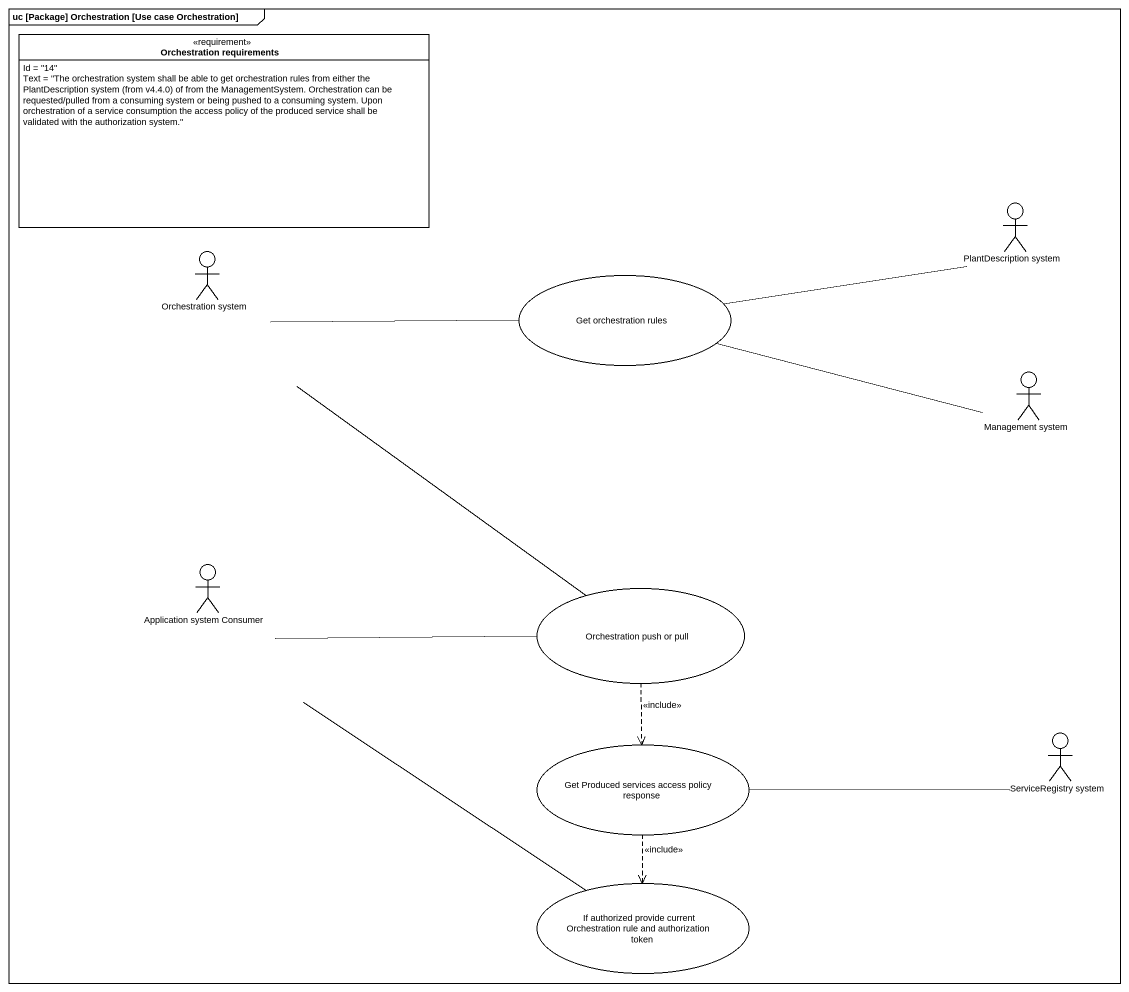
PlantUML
@startuml
mainframe uc [Package] Orchestration [Use case Orchestration]
allowmixing
hide circle
hide empty members
class "Orchestration requirements" as Orchestration_requirements <<requirement>> {
  Id = "14"
  {field} Text = "The orchestration system shall be able to get orchestration rules from either the PlantDescription system (from v4.4.0) of from the ManagementSystem. Orchestration can be requested/pulled from a consuming system or being pushed to a consuming system. Upon orchestration of a service consumption the access policy of the produced service shall be validated with the authorization system."
}
actor "PlantDescription system" as PlantDescription_system
actor "Orchestration system" as Orchestration_system
usecase "Get orchestration rules" as Get_orchestration_rules
actor "Management system" as Management_system
actor "Application system Consumer" as Application_system_Consumer
usecase "Orchestration push or pull" as Orchestration_push_or_pull
actor "ServiceRegistry system" as ServiceRegistry_system
usecase "Get Produced services access policy response" as Get_Produced_services
usecase "If authorized provide current Orchestration rule and authorization token" as If_authorized_provide
PlantDescription_system -left- Get_orchestration_rules
Orchestration_system -right- Get_orchestration_rules
Orchestration_system -- Orchestration_push_or_pull
Management_system -left- Get_orchestration_rules
Application_system_Consumer -right- Orchestration_push_or_pull
Orchestration_push_or_pull ..> Get_Produced_services : <<include>>
ServiceRegistry_system -left- Get_Produced_services
Get_Produced_services ..> If_authorized_provide : <<include>>
If_authorized_provide -up- Application_system_Consumer
@enduml
